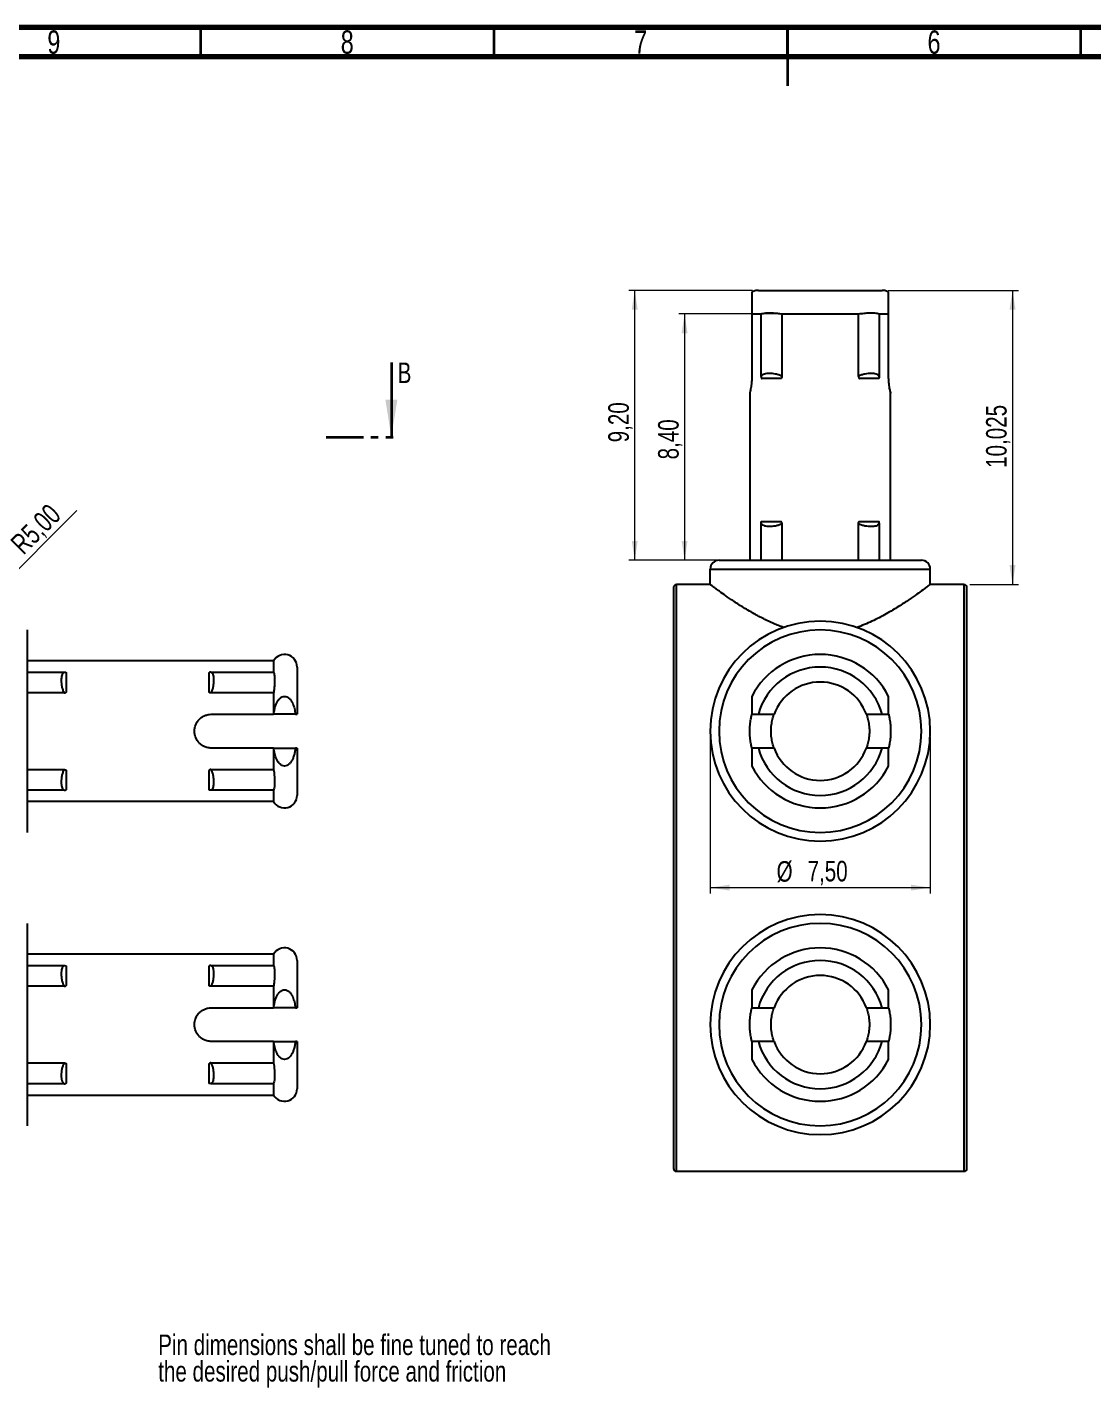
# Model space of a CAD drawing. Header units: millimetres. Extents: x 15 to 589, y 5 to 415.
# Drawn here: x 172.4 to 354, y 183.1 to 415 of the extents above; entities that cross this region are included whole.
import ezdxf

# ---------------------------------------------------------------- set-up
doc = ezdxf.new("R2010")
doc.units = ezdxf.units.MM
doc.linetypes.add('PHANTOM', pattern=[12.7, 6.35, -1.27, 1.27, -1.27, 1.27, -1.27])
doc.styles.add('SLDTEXTSTYLE0', font='TXT', dxfattribs={"width": 0.75})
doc.dimstyles.new('SLDDIMSTYLE0', dxfattribs={"dimtxt": 3.5, "dimasz": 3.302, "dimexe": 0, "dimexo": 0.0625, "dimgap": 0.875, "dimtad": 1, "dimlfac": 0.2, "dimrnd": 1e-09, "dimzin": 12, "dimdsep": 46, "dimtxsty": 'SLDTEXTSTYLE0', "dimsah": 1, "dimcen": 0.09, "dimadec": 0, "dimazin": 3, "dimtfac": 1, "dimtofl": 0, "dimtmove": 0, "dimatfit": 3, "dimfxl": 0, "dimfrac": 2, "dimtolj": 1, "dimtzin": 12, "dimarcsym": 0})
doc.dimstyles.new('SLDDIMSTYLE1', dxfattribs={"dimtxt": 3.5, "dimasz": 3.302, "dimexe": 0, "dimexo": 0.0625, "dimgap": 0.875, "dimtad": 1, "dimlfac": 0.2, "dimrnd": 1e-09, "dimzin": 12, "dimdsep": 46, "dimtxsty": 'SLDTEXTSTYLE0', "dimsah": 1, "dimcen": 0, "dimadec": 0, "dimazin": 3, "dimtfac": 1, "dimtofl": 0, "dimtmove": 0, "dimatfit": 3, "dimfxl": 0, "dimfrac": 2, "dimtolj": 1, "dimtzin": 12, "dimarcsym": 0})
doc.dimstyles.new('SLDDIMSTYLE4', dxfattribs={"dimtxt": 3.5, "dimasz": 3.302, "dimexe": 0, "dimexo": 0.0625, "dimgap": 0.875, "dimtad": 1, "dimdec": 3, "dimlfac": 0.2, "dimrnd": 1e-09, "dimzin": 12, "dimdsep": 46, "dimtxsty": 'SLDTEXTSTYLE0', "dimsah": 1, "dimcen": 0.09, "dimadec": 0, "dimazin": 3, "dimtfac": 1, "dimtdec": 3, "dimtofl": 0, "dimtmove": 0, "dimatfit": 3, "dimfxl": 0, "dimfrac": 2, "dimtolj": 1, "dimtzin": 12, "dimarcsym": 0})

# ---------------------------------------------------------------- blocks, each defined once
blk = doc.blocks.new('SW_NOTE_0')
at = {"color": 0, "linetype": 'Continuous', "lineweight": 0, "char_height": 3.5, "attachment_point": 1, "style": 'SLDTEXTSTYLE0'}
for s, insert in [('Pin dimensions shall be fine tuned to reach', (0, 4.51)), ('the desired push/pull force and friction', (0, -0.01))]:
    blk.add_mtext(s, dxfattribs=dict(at, insert=insert))
blk = doc.blocks.new('_D_2')
at = {"color": 7, "linetype": 'Continuous', "lineweight": 0}
for q in [(180.9, 332.63), (143.3, 295.03)]:
    blk.add_line((160.98, 312.71), q, dxfattribs=at)
at = {"color": 7, "linetype": 'Continuous', "lineweight": 18}
blk.add_solid([(160.98, 312.71), (163.67, 314.69), (162.95, 315.4)], dxfattribs=at)
at = {"color": 7, "linetype": 'Continuous', "lineweight": 18, "insert": (169.31, 327.42), "char_height": 3.5, "attachment_point": 1, "rotation": 45, "style": 'SLDTEXTSTYLE0'}
blk.add_mtext('R5,00', dxfattribs=at)
blk = doc.blocks.new('_D_8')
at = {"color": 7, "linetype": 'Continuous', "lineweight": 0}
for p, q in [((288.82, 294.03), (288.82, 267.37)), ((326.32, 294.03), (326.32, 267.37)), ((288.82, 268.37), (326.32, 268.37))]:
    blk.add_line(p, q, dxfattribs=at)
at = {"color": 7, "linetype": 'Continuous', "lineweight": 18}
for points in [[(288.82, 268.37), (292.12, 267.87), (292.12, 268.88)], [(326.32, 268.37), (323.02, 268.88), (323.02, 267.87)]]:
    blk.add_solid(points, dxfattribs=at)
at = {"color": 7, "linetype": 'Continuous', "lineweight": 18, "char_height": 3.5, "attachment_point": 1, "style": 'SLDTEXTSTYLE0'}
for s, insert in [('%%c', (300.13, 272.89)), ('7,50', (305.41, 272.94))]:
    blk.add_mtext(s, dxfattribs=dict(at, insert=insert))
blk = doc.blocks.new('_D_9')
at = {"color": 7, "linetype": 'Continuous', "lineweight": 0}
for p, q in [((300.04, 366.16), (283.45, 366.16)), ((284.45, 366.16), (284.45, 324.16)), ((296.5, 324.16), (283.45, 324.16))]:
    blk.add_line(p, q, dxfattribs=at)
at = {"color": 7, "linetype": 'Continuous', "lineweight": 18}
for points in [[(284.45, 366.16), (283.95, 362.86), (284.96, 362.86)], [(284.45, 324.16), (284.96, 327.46), (283.95, 327.46)]]:
    blk.add_solid(points, dxfattribs=at)
at = {"color": 7, "linetype": 'Continuous', "lineweight": 18, "insert": (279.94, 341.35), "char_height": 3.5, "attachment_point": 1, "rotation": 90, "style": 'SLDTEXTSTYLE0'}
blk.add_mtext('8,40', dxfattribs=at)
blk = doc.blocks.new('_D_10')
at = {"color": 7, "linetype": 'Continuous', "lineweight": 0}
for p, q in [((296.02, 370.16), (274.96, 370.16)), ((275.96, 324.16), (275.96, 370.16)), ((306.57, 324.16), (274.96, 324.16))]:
    blk.add_line(p, q, dxfattribs=at)
at = {"color": 7, "linetype": 'Continuous', "lineweight": 18}
for points in [[(275.96, 370.16), (275.45, 366.86), (276.47, 366.86)], [(275.96, 324.16), (276.47, 327.46), (275.45, 327.46)]]:
    blk.add_solid(points, dxfattribs=at)
at = {"color": 7, "linetype": 'Continuous', "lineweight": 18, "insert": (271.45, 344.26), "char_height": 3.5, "attachment_point": 1, "rotation": 90, "style": 'SLDTEXTSTYLE0'}
blk.add_mtext('9,20', dxfattribs=at)
blk = doc.blocks.new('_D_11')
at = {"color": 7, "linetype": 'Continuous', "lineweight": 0}
for p, q in [((319.12, 370.16), (341.34, 370.16)), ((340.34, 370.16), (340.34, 320.03)), ((333.07, 320.03), (341.34, 320.03))]:
    blk.add_line(p, q, dxfattribs=at)
at = {"color": 7, "linetype": 'Continuous', "lineweight": 18}
for points in [[(340.34, 370.16), (339.83, 366.86), (340.85, 366.86)], [(340.34, 320.03), (340.85, 323.33), (339.83, 323.33)]]:
    blk.add_solid(points, dxfattribs=at)
at = {"color": 7, "linetype": 'Continuous', "lineweight": 18, "insert": (335.83, 339.9), "char_height": 3.5, "attachment_point": 1, "rotation": 90, "style": 'SLDTEXTSTYLE0'}
blk.add_mtext('10,025', dxfattribs=at)

msp = doc.modelspace()

# ---------------------------------------------------------------- linework, layer by layer
at = {"color": 7, "linetype": 'Continuous', "lineweight": 70}
for p, q in [((15, 415), (589, 415)), ((20, 410), (584, 410))]:
    msp.add_line(p, q, dxfattribs=at)
at = {"color": 7, "linetype": 'Continuous', "lineweight": 35}
for p, q in [((202, 410), (202, 415)), ((252, 410), (252, 415)), ((302, 415), (302, 405)), ((302, 410), (302, 415)), ((352, 410), (352, 415)), ((234.481, 357.8573), (234.481, 345.1573))]:
    msp.add_line(p, q, dxfattribs=at)
at = {"color": 7, "linetype": 'Continuous', "lineweight": 25}
for p, q in [((297.0207, 370.1573), (318.1162, 370.1573)), ((295.9179, 366.1573), (297.5016, 366.1573)), ((295.9179, 366.1573), (295.9179, 355.5323)), ((297.5016, 355.4678), (297.5016, 366.1573)), ((301.0371, 366.1573), (314.0998, 366.1573)), ((301.0371, 366.1573), (301.0371, 355.4678)), ((314.0998, 355.4678), (314.0998, 366.1573)), ((317.6353, 366.1573), (319.219, 366.1573)), ((317.6353, 366.1573), (317.6353, 355.4678)), ((319.219, 355.5323), (319.219, 366.1573)), ((295.5685, 352.6573), (295.5685, 324.1573)), ((319.5685, 324.1573), (319.5685, 352.6573)), ((297.5016, 324.1573), (297.5016, 330.4718)), ((301.0371, 330.4718), (301.0371, 324.1573)), ((314.0998, 324.1573), (314.0998, 330.4718)), ((317.6353, 330.4718), (317.6353, 324.1573)), ((288.8185, 322.6573), (307.5685, 322.6573)), ((288.8185, 320.0323), (288.8185, 322.6573)), ((290.3185, 324.1573), (307.5685, 324.1573)), ((307.5685, 324.1573), (324.8185, 324.1573)), ((307.5685, 322.6573), (326.3185, 322.6573)), ((326.3185, 320.0323), (326.3185, 322.6573)), ((326.3185, 320.0323), (326.3185, 322.6573)), ((288.8185, 320.0323), (283.0685, 320.0323)), ((283.0685, 295.0323), (283.0685, 320.0323)), ((332.0685, 320.0323), (326.3185, 320.0323)), ((332.0685, 320.0323), (332.0685, 295.0323)), ((282.5685, 319.5323), (282.5685, 295.0323)), ((332.5685, 295.0323), (332.5685, 319.5323)), ((172.4234, 312.2823), (172.4234, 295.0323)), ((214.4234, 307.0323), (172.4234, 307.0323)), ((214.4234, 307.0323), (214.4234, 305.0992)), ((172.4234, 305.0992), (178.7379, 305.0992)), ((203.7339, 305.0992), (214.4234, 305.0992)), ((218.4234, 305.9649), (218.4234, 297.9073)), ((178.7379, 301.5636), (172.4234, 301.5636)), ((214.4234, 301.5636), (203.7339, 301.5636)), ((214.4234, 301.5636), (214.4234, 297.9073)), ((203.7984, 297.9073), (214.4234, 297.9073)), ((218.1385, 297.9073), (214.4234, 297.9073)), ((297.0207, 297.9073), (299.7024, 297.9073)), ((315.4345, 297.9073), (318.1162, 297.9073)), ((172.4234, 295.0323), (172.4234, 277.7823)), ((282.5685, 295.0323), (282.5685, 245.0323)), ((283.0685, 245.0323), (283.0685, 295.0323)), ((332.0685, 295.0323), (332.0685, 245.0323)), ((332.5685, 245.0323), (332.5685, 295.0323)), ((214.4234, 292.1573), (203.7984, 292.1573)), ((214.4234, 292.1573), (218.1385, 292.1573)), ((214.4234, 292.1573), (214.4234, 288.501)), ((218.4234, 292.1573), (218.4234, 284.0997)), ((299.7024, 292.1573), (297.0207, 292.1573)), ((318.1162, 292.1573), (315.4345, 292.1573)), ((172.4234, 288.501), (178.7379, 288.501)), ((203.7339, 288.501), (214.4234, 288.501)), ((178.7379, 284.9654), (172.4234, 284.9654)), ((214.4234, 283.0323), (172.4234, 283.0323)), ((214.4234, 284.9654), (203.7339, 284.9654)), ((214.4234, 284.9654), (214.4234, 283.0323)), ((172.4234, 262.2823), (172.4234, 227.7823)), ((214.4234, 257.0323), (172.4234, 257.0323)), ((172.4234, 255.0992), (178.7379, 255.0992)), ((203.7339, 255.0992), (214.4234, 255.0992)), ((214.4234, 257.0323), (214.4234, 255.0992)), ((218.4234, 255.9649), (218.4234, 247.9073)), ((178.7379, 251.5636), (172.4234, 251.5636)), ((214.4234, 251.5636), (203.7339, 251.5636)), ((214.4234, 251.5636), (214.4234, 247.9073)), ((203.7984, 247.9073), (214.4234, 247.9073)), ((218.1385, 247.9073), (214.4234, 247.9073)), ((297.0207, 247.9073), (299.7024, 247.9073)), ((315.4345, 247.9073), (318.1162, 247.9073)), ((282.5685, 245.0323), (282.5685, 220.5323)), ((332.5685, 220.5323), (332.5685, 245.0323)), ((214.4234, 242.1573), (203.7984, 242.1573)), ((214.4234, 242.1573), (218.1385, 242.1573)), ((214.4234, 242.1573), (214.4234, 238.501)), ((218.4234, 242.1573), (218.4234, 234.0997)), ((299.7024, 242.1573), (297.0207, 242.1573)), ((318.1162, 242.1573), (315.4345, 242.1573)), ((172.4234, 238.501), (178.7379, 238.501)), ((203.7339, 238.501), (214.4234, 238.501)), ((178.7379, 234.9655), (172.4234, 234.9655)), ((214.4234, 234.9655), (203.7339, 234.9655)), ((214.4234, 234.9655), (214.4234, 233.0323)), ((172.4234, 233.0323), (214.4234, 233.0323)), ((283.0685, 220.0323), (332.0685, 220.0323))]:
    msp.add_line(p, q, dxfattribs=at)
at = {"color": 7, "linetype": 'PHANTOM', "lineweight": 35}
msp.add_line((223.3685, 345.1573), (236.0685, 345.1573), dxfattribs=at)
at = {"color": 8, "linetype": 'Continuous', "lineweight": 25}
for p, q in [((283.0685, 220.0323), (283.0685, 245.0323)), ((332.0685, 245.0323), (332.0685, 220.0323))]:
    msp.add_line(p, q, dxfattribs=at)
at = {"color": 7, "linetype": 'Continuous', "lineweight": 25}
for centre, radius, start, end in [((290.3185, 322.6573), 1.5, 90, 180), ((324.8185, 322.6573), 1.5, 0, 90), ((283.0685, 319.5323), 0.5, 90, 180), ((332.0685, 319.5323), 0.5, 0, 90), ((307.5685, 295.0323), 18.75, 90, 180), ((307.5685, 295.0323), 18.75, 0, 90), ((307.5685, 295.0323), 17.25, 180, 90), ((307.5685, 295.0323), 17.25, 90, 180), ((216.281, 305.9649), 2.1424, 0, 150.116902), ((307.5685, 295.0323), 13.075, 26.996675, 153.002392), ((307.5685, 295.0323), 10.9326, 15.246694, 164.753306), ((307.5685, 295.0323), 8.375, 90, 159.922946), ((307.5685, 295.0323), 8.375, 20.077054, 90), ((307.5685, 295.0323), 18.75, 180, 0), ((307.5685, 295.0323), 10.9326, 195.246694, 344.753306), ((307.5685, 295.0323), 8.375, 200.077054, 339.922946), ((307.5685, 295.0323), 13.075, 206.988496, 333.00768), ((216.281, 284.0997), 2.1424, 209.883098, 0), ((307.5685, 245.0323), 18.75, 0, 180), ((307.5685, 245.0323), 17.25, 0, 270), ((216.281, 255.9649), 2.1424, 0, 150.116902), ((307.5685, 245.0323), 13.075, 26.996675, 153.002392), ((307.5685, 245.0323), 10.9326, 15.246694, 164.753306), ((307.5685, 245.0323), 8.375, 20.077054, 159.922946), ((307.5685, 245.0323), 18.75, 180, 270), ((307.5685, 245.0323), 17.25, 270, 0), ((307.5685, 245.0323), 18.75, 270, 0), ((307.5685, 245.0323), 10.9326, 195.246694, 344.753306), ((307.5685, 245.0323), 8.375, 200.077054, 270), ((307.5685, 245.0323), 8.375, 270, 339.922946), ((307.5685, 245.0323), 13.075, 206.988496, 333.00768), ((216.281, 234.0997), 2.1424, 209.883098, 0), ((283.0685, 220.5323), 0.5, 180, 270), ((332.0685, 220.5323), 0.5, 270, 0)]:
    msp.add_arc(centre, radius, start, end, dxfattribs=at)
for points, knots in [([(295.9179, 369.8725), (295.9182, 369.8377), (295.9187, 369.7707), (295.9193, 369.616), (295.917, 369.4168), (295.9178, 369.1755), (295.9175, 368.8709), (295.9173, 368.4896), (295.9183, 368.015), (295.9173, 367.5402), (295.9175, 367.159), (295.9178, 366.8543), (295.917, 366.5655), (295.9199, 366.3113), (295.9186, 366.2106), (295.9179, 366.1573)], [0, 0, 0, 0, 0.08928528, 0.17181074, 0.24807231, 0.31600171, 0.37447574, 0.44135417, 0.50005801, 0.5587308, 0.62564111, 0.68408606, 0.75204461, 0.86865337, 1, 1, 1, 1]), ([(297.0207, 370.1573), (296.9192, 370.1535), (296.7199, 370.146), (296.4319, 370.0858), (296.1628, 369.998), (295.9985, 369.9137), (295.9179, 369.8725)], [0, 0, 0, 0, 0.264320297, 0.519135685, 0.764376673, 1, 1, 1, 1]), ([(319.219, 369.8725), (319.1384, 369.9137), (318.9741, 369.998), (318.705, 370.0858), (318.417, 370.146), (318.2177, 370.1535), (318.1162, 370.1573)], [0, 0, 0, 0, 0.23562333, 0.48086432, 0.7356797, 1, 1, 1, 1]), ([(319.219, 366.1573), (319.2187, 366.1921), (319.2182, 366.259), (319.2176, 366.4137), (319.2199, 366.613), (319.2191, 366.8543), (319.2194, 367.1589), (319.2197, 367.5402), (319.2186, 368.0148), (319.2197, 368.4895), (319.2194, 368.8708), (319.2192, 369.1755), (319.2199, 369.4643), (319.217, 369.7185), (319.2183, 369.8192), (319.219, 369.8725)], [0, 0, 0, 0, 0.08928528, 0.17181074, 0.24807231, 0.31600171, 0.37447574, 0.44135417, 0.50005801, 0.5587308, 0.62564111, 0.68408606, 0.75204461, 0.86865337, 1, 1, 1, 1]), ([(297.5016, 366.1573), (297.5738, 366.1772), (297.7166, 366.2165), (297.9821, 366.2647), (298.2769, 366.3005), (298.6007, 366.3219), (299.0192, 366.3291), (299.5643, 366.308), (300.2599, 366.2484), (300.775, 366.188), (301.0371, 366.1573)], [0, 0, 0, 0, 0.10706793, 0.21195865, 0.31466033, 0.41519349, 0.51360927, 0.6700072, 0.83211922, 1, 1, 1, 1]), ([(314.0998, 366.1573), (314.2678, 366.1772), (314.6004, 366.2165), (315.0695, 366.2647), (315.5079, 366.3005), (315.9123, 366.3219), (316.3571, 366.3291), (316.8234, 366.308), (317.2883, 366.2484), (317.5183, 366.188), (317.6353, 366.1573)], [0, 0, 0, 0, 0.10706793, 0.21195865, 0.31466033, 0.41519349, 0.51360927, 0.6700072, 0.83211922, 1, 1, 1, 1]), ([(295.9179, 355.5323), (295.9168, 355.4062), (295.9145, 355.1551), (295.8958, 354.7843), (295.8627, 354.3686), (295.8107, 353.9231), (295.7419, 353.4872), (295.6737, 353.1263), (295.6163, 352.8617), (295.5763, 352.6887), (295.5711, 352.6678), (295.5685, 352.6573)], [0, 0, 0, 0, 0.08349273, 0.16633351, 0.25003856, 0.37473367, 0.50010976, 0.62521338, 0.75017767, 0.87521642, 1, 1, 1, 1]), ([(297.502, 355.4664), (297.5015, 355.4554), (297.4996, 355.4185), (297.5083, 355.346), (297.5281, 355.2522), (297.5609, 355.1727), (297.5902, 355.1603), (297.5972, 355.1573)], [0, 0, 0, 0, 0.08770217, 0.29237061, 0.57527018, 0.89827851, 1, 1, 1, 1]), ([(301.0359, 355.4662), (300.8907, 355.592), (300.7013, 355.6732), (300.3299, 355.8044), (300.1399, 355.8503), (299.5814, 355.9552), (299.2254, 355.9838), (298.5864, 355.9865), (298.3014, 355.956), (297.9411, 355.8496), (297.8322, 355.804), (297.6426, 355.6733), (297.5599, 355.5921), (297.502, 355.4662)], [0, 0, 0, 0, 0.125, 0.125, 0.25, 0.25, 0.5, 0.5, 0.75, 0.75, 0.875, 0.875, 1, 1, 1, 1]), ([(301.0365, 355.4659), (301.0346, 355.4272), (301.031, 355.3542), (300.9992, 355.2586), (300.9578, 355.1992), (300.922, 355.1652), (300.9009, 355.1596), (300.8921, 355.1573)], [0, 0, 0, 0, 0.30554035, 0.57694574, 0.79614249, 0.91553239, 1, 1, 1, 1]), ([(314.1005, 355.4671), (314.0991, 355.4561), (314.0946, 355.4193), (314.1108, 355.3465), (314.1406, 355.2524), (314.1902, 355.1727), (314.2343, 355.1603), (314.2448, 355.1573)], [0, 0, 0, 0, 0.08692531, 0.29200116, 0.57613186, 0.89862118, 1, 1, 1, 1]), ([(317.6349, 355.4661), (317.5769, 355.5919), (317.4942, 355.6732), (317.3044, 355.8041), (317.1955, 355.8498), (316.836, 355.9555), (316.5531, 355.984), (315.9134, 355.9823), (315.5516, 355.9602), (314.9938, 355.8541), (314.8059, 355.8056), (314.4367, 355.6719), (314.2458, 355.5925), (314.1004, 355.467)], [0, 0, 0, 0, 0.125, 0.125, 0.25, 0.25, 0.5, 0.5, 0.75, 0.75, 0.875, 0.875, 1, 1, 1, 1]), ([(317.6348, 355.4658), (317.6336, 355.4271), (317.6313, 355.3542), (317.6106, 355.2585), (317.5834, 355.1992), (317.5597, 355.1652), (317.5456, 355.1596), (317.5397, 355.1573)], [0, 0, 0, 0, 0.30568161, 0.57706304, 0.796224, 0.91557659, 1, 1, 1, 1]), ([(319.5177, 352.877), (319.5276, 352.8329), (319.5474, 352.7453), (319.5644, 352.6739), (319.5715, 352.645), (319.5594, 352.6939), (319.5084, 352.9142), (319.4177, 353.3431), (319.3262, 353.9231), (319.2682, 354.4234), (319.2269, 354.966), (319.2216, 355.3436), (319.219, 355.5323)], [0, 0, 0, 0, 0.06703974, 0.13341047, 0.20026985, 0.3001634, 0.40035108, 0.59965214, 0.7000199, 0.79993251, 0.9000394, 1, 1, 1, 1]), ([(297.5019, 330.4734), (297.56, 330.3476), (297.643, 330.2664), (297.8321, 330.1352), (297.9404, 330.0893), (298.2999, 329.9844), (298.5859, 329.9559), (299.2257, 329.9532), (299.5791, 329.9836), (300.1384, 330.0901), (300.3297, 330.1356), (300.7023, 330.2663), (300.8909, 330.3475), (301.0359, 330.4734)], [0, 0, 0, 0, 0.125, 0.125, 0.25, 0.25, 0.5, 0.5, 0.75, 0.75, 0.875, 0.875, 1, 1, 1, 1]), ([(297.502, 330.4738), (297.5032, 330.5124), (297.5055, 330.5854), (297.5262, 330.6811), (297.5535, 330.7404), (297.5772, 330.7744), (297.5913, 330.78), (297.5972, 330.7823)], [0, 0, 0, 0, 0.30554315, 0.57694267, 0.79614038, 0.91553251, 1, 1, 1, 1]), ([(301.0357, 330.4732), (301.0372, 330.4843), (301.042, 330.5211), (301.0259, 330.5937), (300.9962, 330.6874), (300.9468, 330.7669), (300.9027, 330.7793), (300.8921, 330.7823)], [0, 0, 0, 0, 0.08770307, 0.2923704, 0.57526812, 0.89827769, 1, 1, 1, 1]), ([(314.1006, 330.4738), (314.1025, 330.5125), (314.106, 330.5855), (314.1378, 330.6811), (314.1792, 330.7404), (314.215, 330.7744), (314.2361, 330.78), (314.2448, 330.7823)], [0, 0, 0, 0, 0.30570408, 0.57707552, 0.79623344, 0.91558289, 1, 1, 1, 1]), ([(314.1011, 330.4735), (314.2461, 330.3477), (314.4352, 330.2664), (314.8074, 330.1355), (314.9981, 330.0898), (315.5565, 329.9842), (315.9103, 329.9558), (316.5512, 329.9574), (316.8381, 329.9796), (317.1972, 330.0856), (317.305, 330.1341), (317.4937, 330.2677), (317.577, 330.3471), (317.6351, 330.4726)], [0, 0, 0, 0, 0.125, 0.125, 0.25, 0.25, 0.5, 0.5, 0.75, 0.75, 0.875, 0.875, 1, 1, 1, 1]), ([(317.6351, 330.4725), (317.6356, 330.4835), (317.6373, 330.5203), (317.6286, 330.5931), (317.6088, 330.6874), (317.5759, 330.767), (317.5466, 330.7794), (317.5397, 330.7823)], [0, 0, 0, 0, 0.08692862, 0.29204194, 0.57623034, 0.90034443, 1, 1, 1, 1]), ([(301.3185, 312.71), (301.0293, 312.8157), (300.4461, 313.029), (299.5955, 313.3841), (298.7544, 313.7644), (297.9252, 314.1697), (297.1071, 314.5962), (295.8312, 315.2982), (294.1986, 316.2775), (292.4988, 317.4001), (291.1499, 318.3308), (290.2619, 318.9671), (289.6735, 319.3975), (289.2909, 319.6796), (289.0197, 319.8812), (288.8499, 320.0086), (288.8289, 320.0244), (288.8185, 320.0323)], [0, 0, 0, 0, 0.04008372, 0.08083943, 0.12237449, 0.16479033, 0.2081822, 0.25263908, 0.37583512, 0.49923064, 0.60251205, 0.70198258, 0.76318386, 0.82326522, 0.88254172, 0.94134132, 1, 1, 1, 1]), ([(326.3185, 320.0323), (326.3147, 320.0295), (326.3073, 320.024), (326.2472, 319.979), (326.1513, 319.9074), (326.016, 319.8067), (325.8422, 319.6779), (325.6298, 319.521), (325.3788, 319.3364), (324.9067, 318.9903), (324.0753, 318.3922), (322.6747, 317.4243), (320.9386, 316.2776), (319.1835, 315.2252), (317.637, 314.3826), (316.3953, 313.7654), (315.1317, 313.1985), (314.2523, 312.8714), (313.8185, 312.71)], [0, 0, 0, 0, 0.03485626, 0.06974163, 0.10472764, 0.13988519, 0.17528416, 0.21099302, 0.24707846, 0.28360512, 0.38999206, 0.50079771, 0.62416241, 0.74739157, 0.81365437, 0.87762735, 0.93962678, 1, 1, 1, 1]), ([(178.7396, 305.0987), (178.6138, 305.0407), (178.5325, 304.9581), (178.4016, 304.7683), (178.3559, 304.6593), (178.2502, 304.2999), (178.2217, 304.0169), (178.2234, 303.3772), (178.2455, 303.0155), (178.3516, 302.4576), (178.4002, 302.2698), (178.5338, 301.9005), (178.6132, 301.7097), (178.7387, 301.5642)], [0, 0, 0, 0, 0.125, 0.125, 0.25, 0.25, 0.5, 0.5, 0.75, 0.75, 0.875, 0.875, 1, 1, 1, 1]), ([(178.7399, 305.0987), (178.7786, 305.0974), (178.8515, 305.0951), (178.9472, 305.0745), (179.0065, 305.0472), (179.0405, 305.0235), (179.0461, 305.0094), (179.0484, 305.0036)], [0, 0, 0, 0, 0.30568526, 0.57706103, 0.79622269, 0.91557705, 1, 1, 1, 1]), ([(203.7332, 305.099), (203.7222, 305.0995), (203.6854, 305.1012), (203.6126, 305.0925), (203.5183, 305.0727), (203.4387, 305.0398), (203.4263, 305.0105), (203.4234, 305.0036)], [0, 0, 0, 0, 0.08692894, 0.292042, 0.57622987, 0.90034429, 1, 1, 1, 1]), ([(203.7322, 301.5649), (203.858, 301.71), (203.9393, 301.899), (204.0702, 302.2712), (204.1159, 302.462), (204.2215, 303.0203), (204.2499, 303.3741), (204.2483, 304.015), (204.2261, 304.3019), (204.1201, 304.661), (204.0716, 304.7689), (203.938, 304.9575), (203.8586, 305.0409), (203.7331, 305.099)], [0, 0, 0, 0, 0.125, 0.125, 0.25, 0.25, 0.5, 0.5, 0.75, 0.75, 0.875, 0.875, 1, 1, 1, 1]), ([(214.4234, 305.0992), (214.4433, 305.027), (214.4826, 304.8842), (214.5307, 304.6187), (214.5666, 304.3239), (214.588, 304.0001), (214.5952, 303.5815), (214.5741, 303.0365), (214.5145, 302.3409), (214.4541, 301.8257), (214.4234, 301.5636)], [0, 0, 0, 0, 0.10706793, 0.21195866, 0.31466033, 0.41519349, 0.51360927, 0.6700072, 0.83211922, 1, 1, 1, 1]), ([(178.7386, 301.5643), (178.7496, 301.563), (178.7864, 301.5585), (178.8592, 301.5746), (178.9533, 301.6045), (179.033, 301.654), (179.0454, 301.6981), (179.0484, 301.7087)], [0, 0, 0, 0, 0.086925448, 0.292001101, 0.576131552, 0.898625316, 1, 1, 1, 1]), ([(203.7319, 301.5644), (203.6932, 301.5663), (203.6202, 301.5699), (203.5246, 301.6016), (203.4653, 301.6431), (203.4313, 301.6788), (203.4257, 301.6999), (203.4234, 301.7087)], [0, 0, 0, 0, 0.30569987, 0.57707673, 0.79623414, 0.91558217, 1, 1, 1, 1]), ([(214.4234, 297.9073), (214.4582, 298.1336), (214.5251, 298.5692), (214.6798, 299.1873), (214.8791, 299.7346), (215.1204, 300.1972), (215.4249, 300.5914), (215.8063, 300.8858), (216.2809, 301.005), (216.7556, 300.8858), (217.1369, 300.5915), (217.4416, 300.1973), (217.7304, 299.6425), (217.9846, 298.8684), (218.0852, 298.2401), (218.1385, 297.9073)], [0, 0, 0, 0, 0.08928528, 0.17181074, 0.24807231, 0.31600171, 0.37447574, 0.44135417, 0.50005801, 0.5587308, 0.62564111, 0.68408606, 0.75204461, 0.86865337, 1, 1, 1, 1]), ([(295.9179, 300.9668), (295.9179, 300.9669), (295.918, 300.9754), (295.9179, 300.9454), (295.9175, 300.8712), (295.917, 300.7395), (295.9178, 300.5275), (295.9177, 300.1969), (295.9171, 299.6427), (295.9199, 298.8684), (295.9186, 298.2401), (295.9179, 297.9073)], [0, 0, 0, 0, 0.000605764, 0.058514714, 0.118477716, 0.182610837, 0.252570263, 0.36925808, 0.504942156, 0.737757842, 1, 1, 1, 1]), ([(319.219, 297.9073), (319.2187, 298.1337), (319.2182, 298.5692), (319.2176, 299.1872), (319.2196, 299.6829), (319.2197, 300.0613), (319.2188, 300.3355), (319.2196, 300.6242), (319.2197, 300.8381), (319.219, 300.9515), (319.219, 300.9619), (319.219, 300.967)], [0, 0, 0, 0, 0.17842947, 0.34335154, 0.49575355, 0.58850359, 0.67254544, 0.7485513, 0.88220237, 0.94223708, 1, 1, 1, 1]), ([(203.7984, 292.1573), (203.6723, 292.162), (203.4211, 292.1714), (203.0504, 292.2479), (202.6347, 292.3892), (202.1892, 292.6266), (201.6093, 293.104), (201.074, 293.8997), (200.8481, 295.0323), (201.074, 296.165), (201.6092, 296.9604), (202.1892, 297.4384), (202.6894, 297.7031), (203.232, 297.8757), (203.6097, 297.8968), (203.7984, 297.9073)], [0, 0, 0, 0, 0.04185608, 0.08338532, 0.12534784, 0.18785925, 0.25071204, 0.37546321, 0.50005848, 0.62465374, 0.74940491, 0.81222945, 0.87476908, 0.93743033, 1, 1, 1, 1]), ([(218.1385, 297.9073), (218.1798, 297.9073), (218.2641, 297.9074), (218.3519, 297.9075), (218.412, 297.9074), (218.4196, 297.9073), (218.4234, 297.9073)], [0, 0, 0, 0, 0.23562333, 0.48086432, 0.7356797, 1, 1, 1, 1]), ([(295.9179, 292.1573), (295.9168, 292.162), (295.9145, 292.1714), (295.8958, 292.2479), (295.8627, 292.3892), (295.8107, 292.6266), (295.7192, 293.104), (295.606, 293.8997), (295.5497, 295.0323), (295.606, 296.165), (295.7192, 296.9604), (295.8107, 297.4384), (295.8687, 297.7031), (295.9101, 297.8757), (295.9153, 297.8968), (295.9179, 297.9073)], [0, 0, 0, 0, 0.04185608, 0.08338532, 0.12534784, 0.18785925, 0.25071204, 0.37546321, 0.50005848, 0.62465374, 0.74940491, 0.81222945, 0.87476908, 0.93743033, 1, 1, 1, 1]), ([(295.9179, 297.9073), (295.9985, 297.9073), (296.1628, 297.9074), (296.4319, 297.9075), (296.7199, 297.9074), (296.9192, 297.9073), (297.0207, 297.9073)], [0, 0, 0, 0, 0.23562333, 0.48086432, 0.7356797, 1, 1, 1, 1]), ([(299.7024, 292.1573), (299.7007, 292.1617), (299.6972, 292.1708), (299.6699, 292.2458), (299.6254, 292.3771), (299.5476, 292.6093), (299.4178, 293.0754), (299.2473, 293.8954), (299.1666, 295.0323), (299.2473, 296.1693), (299.4177, 296.9889), (299.5478, 297.4557), (299.6344, 297.715), (299.6902, 297.8761), (299.6984, 297.8971), (299.7024, 297.9073)], [0, 0, 0, 0, 0.03996965, 0.08170404, 0.12527819, 0.17684088, 0.25070003, 0.37554064, 0.50006197, 0.62458329, 0.7494239, 0.82326526, 0.87484579, 0.93943425, 1, 1, 1, 1]), ([(315.4345, 297.9073), (315.4362, 297.9029), (315.4398, 297.8938), (315.467, 297.8188), (315.5115, 297.6875), (315.5893, 297.4553), (315.7191, 296.9892), (315.8896, 296.1692), (315.9704, 295.0323), (315.8896, 293.8954), (315.7192, 293.0757), (315.5891, 292.6089), (315.5025, 292.3496), (315.4468, 292.1886), (315.4385, 292.1675), (315.4345, 292.1573)], [0, 0, 0, 0, 0.03996965, 0.08170404, 0.12527819, 0.17684088, 0.25070003, 0.37554064, 0.50006197, 0.62458329, 0.7494239, 0.82326526, 0.87484579, 0.93943425, 1, 1, 1, 1]), ([(318.1162, 297.9073), (318.2177, 297.9073), (318.417, 297.9074), (318.705, 297.9075), (318.9741, 297.9074), (319.1384, 297.9073), (319.219, 297.9073)], [0, 0, 0, 0, 0.2643203, 0.51913568, 0.76437667, 1, 1, 1, 1]), ([(319.219, 297.9073), (319.2201, 297.9026), (319.2225, 297.8932), (319.2411, 297.8167), (319.2742, 297.6754), (319.3263, 297.4381), (319.4177, 296.9607), (319.5309, 296.1649), (319.5872, 295.0323), (319.5309, 293.8997), (319.4177, 293.1043), (319.3262, 292.6262), (319.2682, 292.3615), (319.2269, 292.1889), (319.2216, 292.1679), (319.219, 292.1573)], [0, 0, 0, 0, 0.04185608, 0.08338532, 0.12534784, 0.18785925, 0.25071204, 0.37546321, 0.50005848, 0.62465374, 0.74940491, 0.81222945, 0.87476908, 0.93743033, 1, 1, 1, 1]), ([(218.1385, 292.1573), (218.1038, 291.931), (218.0368, 291.4954), (217.8821, 290.8773), (217.6829, 290.3301), (217.4415, 289.8674), (217.137, 289.4732), (216.7557, 289.1789), (216.281, 289.0596), (215.8063, 289.1788), (215.4251, 289.4731), (215.1203, 289.8673), (214.8315, 290.4221), (214.5773, 291.1962), (214.4767, 291.8245), (214.4234, 292.1573)], [0, 0, 0, 0, 0.08928528, 0.17181074, 0.24807231, 0.31600171, 0.37447574, 0.44135417, 0.50005801, 0.5587308, 0.62564111, 0.68408606, 0.75204461, 0.86865337, 1, 1, 1, 1]), ([(218.4234, 292.1573), (218.4196, 292.1573), (218.412, 292.1572), (218.3519, 292.1571), (218.2641, 292.1572), (218.1798, 292.1573), (218.1385, 292.1573)], [0, 0, 0, 0, 0.2643203, 0.51913568, 0.76437667, 1, 1, 1, 1]), ([(295.9179, 292.1573), (295.9182, 291.931), (295.9187, 291.4954), (295.9193, 290.8774), (295.9174, 290.3817), (295.9172, 290.0033), (295.9181, 289.7292), (295.9173, 289.4405), (295.9172, 289.2266), (295.9179, 289.1133), (295.9179, 289.1029), (295.9179, 289.0979)], [0, 0, 0, 0, 0.178517988, 0.343521869, 0.495999485, 0.58879554, 0.672879086, 0.74892265, 0.882640017, 0.942704515, 1, 1, 1, 1]), ([(297.0207, 292.1573), (296.9192, 292.1573), (296.7199, 292.1572), (296.4319, 292.1571), (296.1628, 292.1572), (295.9985, 292.1573), (295.9179, 292.1573)], [0, 0, 0, 0, 0.2643203, 0.51913568, 0.76437667, 1, 1, 1, 1]), ([(319.219, 292.1573), (319.1384, 292.1573), (318.9741, 292.1572), (318.705, 292.1571), (318.417, 292.1572), (318.2177, 292.1573), (318.1162, 292.1573)], [0, 0, 0, 0, 0.23562333, 0.48086432, 0.7356797, 1, 1, 1, 1]), ([(319.219, 289.098), (319.219, 289.0979), (319.2189, 289.089), (319.219, 289.1193), (319.2194, 289.1934), (319.22, 289.3252), (319.2191, 289.5371), (319.2192, 289.8677), (319.2199, 290.4219), (319.2171, 291.1962), (319.2183, 291.8245), (319.219, 292.1573)], [0, 0, 0, 0, 0.00101076, 0.05889625, 0.11883495, 0.18294208, 0.25287315, 0.36951369, 0.50514278, 0.73786411, 1, 1, 1, 1]), ([(178.7396, 288.4997), (178.6138, 288.3546), (178.5325, 288.1656), (178.4016, 287.7934), (178.3559, 287.6027), (178.2503, 287.0443), (178.2218, 286.6905), (178.2235, 286.0496), (178.2456, 285.7627), (178.3517, 285.4036), (178.4002, 285.2958), (178.5338, 285.1071), (178.6132, 285.0238), (178.7387, 284.9656)], [0, 0, 0, 0, 0.125, 0.125, 0.25, 0.25, 0.5, 0.5, 0.75, 0.75, 0.875, 0.875, 1, 1, 1, 1]), ([(178.7399, 288.5002), (178.7786, 288.4983), (178.8515, 288.4947), (178.9472, 288.463), (179.0065, 288.4215), (179.0405, 288.3858), (179.0461, 288.3647), (179.0484, 288.356)], [0, 0, 0, 0, 0.30570395, 0.57707533, 0.79623329, 0.91558283, 1, 1, 1, 1]), ([(203.7325, 288.4996), (203.7214, 288.501), (203.6846, 288.5059), (203.612, 288.4897), (203.5183, 288.46), (203.4388, 288.4106), (203.4264, 288.3665), (203.4234, 288.356)], [0, 0, 0, 0, 0.08770378, 0.29237006, 0.57526615, 0.89827527, 1, 1, 1, 1]), ([(203.7323, 284.9658), (203.8581, 285.0239), (203.9393, 285.1069), (204.0705, 285.2959), (204.1164, 285.4042), (204.2213, 285.7637), (204.2498, 286.0498), (204.2525, 286.6895), (204.2221, 287.0429), (204.1156, 287.6022), (204.07, 287.7936), (203.9394, 288.1662), (203.8582, 288.3548), (203.7323, 288.4998)], [0, 0, 0, 0, 0.125, 0.125, 0.25, 0.25, 0.5, 0.5, 0.75, 0.75, 0.875, 0.875, 1, 1, 1, 1]), ([(214.4234, 288.501), (214.4433, 288.333), (214.4826, 288.0004), (214.5307, 287.5312), (214.5666, 287.0929), (214.588, 286.6885), (214.5952, 286.2437), (214.5741, 285.7774), (214.5145, 285.3125), (214.4541, 285.0825), (214.4234, 284.9654)], [0, 0, 0, 0, 0.10706793, 0.21195865, 0.31466033, 0.41519349, 0.51360927, 0.6700072, 0.83211922, 1, 1, 1, 1]), ([(178.7386, 284.9657), (178.7495, 284.9652), (178.7864, 284.9635), (178.8592, 284.9721), (178.9535, 284.9919), (179.0331, 285.0249), (179.0455, 285.0541), (179.0484, 285.061)], [0, 0, 0, 0, 0.08692871, 0.29204191, 0.57623012, 0.90034436, 1, 1, 1, 1]), ([(203.7319, 284.9659), (203.6933, 284.9671), (203.6203, 284.9694), (203.5246, 284.9901), (203.4653, 285.0174), (203.4313, 285.0411), (203.4257, 285.0552), (203.4234, 285.061)], [0, 0, 0, 0, 0.30553875, 0.576943357, 0.796140699, 0.915531671, 1, 1, 1, 1]), ([(178.7396, 255.0987), (178.6138, 255.0408), (178.5325, 254.9582), (178.4016, 254.7683), (178.3559, 254.6592), (178.2503, 254.2996), (178.2218, 254.0165), (178.2235, 253.3768), (178.2457, 253.0151), (178.3517, 252.4575), (178.4002, 252.2697), (178.5338, 251.9005), (178.6132, 251.7097), (178.7387, 251.5642)], [0, 0, 0, 0, 0.125, 0.125, 0.25, 0.25, 0.5, 0.5, 0.75, 0.75, 0.875, 0.875, 1, 1, 1, 1]), ([(178.7399, 255.0987), (178.7786, 255.0974), (178.8515, 255.0951), (178.9472, 255.0745), (179.0065, 255.0472), (179.0405, 255.0235), (179.0461, 255.0094), (179.0484, 255.0036)], [0, 0, 0, 0, 0.30570349, 0.57707464, 0.79623277, 0.91558262, 1, 1, 1, 1]), ([(203.7325, 255.0987), (203.7214, 255.0993), (203.6846, 255.1012), (203.612, 255.0925), (203.5183, 255.0727), (203.4388, 255.0399), (203.4264, 255.0106), (203.4234, 255.0036)], [0, 0, 0, 0, 0.08770404, 0.29236999, 0.57526554, 0.89827546, 1, 1, 1, 1]), ([(203.7323, 251.5649), (203.8581, 251.7101), (203.9393, 251.8995), (204.0705, 252.2708), (204.1164, 252.4609), (204.2213, 253.0194), (204.2498, 253.3754), (204.2525, 254.0144), (204.2221, 254.2993), (204.1156, 254.6596), (204.07, 254.7686), (203.9394, 254.9582), (203.8582, 255.0408), (203.7323, 255.0988)], [0, 0, 0, 0, 0.125, 0.125, 0.25, 0.25, 0.5, 0.5, 0.75, 0.75, 0.875, 0.875, 1, 1, 1, 1]), ([(214.4234, 255.0992), (214.4433, 255.027), (214.4826, 254.8842), (214.5307, 254.6187), (214.5666, 254.3239), (214.588, 254.0001), (214.5952, 253.5815), (214.5741, 253.0365), (214.5145, 252.3409), (214.4541, 251.8257), (214.4234, 251.5636)], [0, 0, 0, 0, 0.10706793, 0.21195865, 0.31466033, 0.41519349, 0.51360927, 0.6700072, 0.83211922, 1, 1, 1, 1]), ([(178.7386, 251.5643), (178.7495, 251.563), (178.7864, 251.5585), (178.8592, 251.5746), (178.9535, 251.6045), (179.0331, 251.6542), (179.0455, 251.6983), (179.0484, 251.7087)], [0, 0, 0, 0, 0.08692902, 0.2920418, 0.57622935, 0.90034408, 1, 1, 1, 1]), ([(203.7319, 251.5643), (203.6933, 251.5662), (203.6203, 251.5697), (203.5246, 251.6015), (203.4653, 251.643), (203.4313, 251.6788), (203.4257, 251.6999), (203.4234, 251.7087)], [0, 0, 0, 0, 0.30553849, 0.57694297, 0.796140408, 0.915531553, 1, 1, 1, 1]), ([(214.4234, 247.9073), (214.4582, 248.1336), (214.5251, 248.5692), (214.6798, 249.1873), (214.8791, 249.7346), (215.1204, 250.1972), (215.4249, 250.5914), (215.8063, 250.8858), (216.2809, 251.005), (216.7556, 250.8858), (217.1369, 250.5915), (217.4416, 250.1973), (217.7304, 249.6425), (217.9846, 248.8684), (218.0852, 248.2401), (218.1385, 247.9073)], [0, 0, 0, 0, 0.089285275, 0.171810743, 0.248072314, 0.316001712, 0.374475745, 0.441354166, 0.500058007, 0.5587308, 0.625641107, 0.684086061, 0.752044606, 0.868653369, 1, 1, 1, 1]), ([(295.9179, 250.9668), (295.9179, 250.9669), (295.918, 250.9757), (295.9179, 250.9453), (295.9175, 250.8713), (295.917, 250.7394), (295.9178, 250.5275), (295.9177, 250.1969), (295.9171, 249.6427), (295.9199, 248.8684), (295.9186, 248.2401), (295.9179, 247.9073)], [0, 0, 0, 0, 0.00060604, 0.05851497, 0.11847796, 0.18261106, 0.25257047, 0.36925825, 0.50494229, 0.73775791, 1, 1, 1, 1]), ([(319.219, 247.9073), (319.2187, 248.1337), (319.2182, 248.5692), (319.2176, 249.1872), (319.2196, 249.6829), (319.2197, 250.0613), (319.2188, 250.3355), (319.2196, 250.6242), (319.2197, 250.8381), (319.219, 250.9515), (319.219, 250.9619), (319.219, 250.967)], [0, 0, 0, 0, 0.17842947, 0.34335154, 0.49575355, 0.58850359, 0.67254544, 0.7485513, 0.88220237, 0.94223708, 1, 1, 1, 1]), ([(203.7984, 242.1573), (203.6723, 242.162), (203.4211, 242.1714), (203.0504, 242.2479), (202.6347, 242.3892), (202.1892, 242.6266), (201.6093, 243.104), (201.074, 243.8997), (200.8481, 245.0323), (201.074, 246.165), (201.6092, 246.9604), (202.1892, 247.4384), (202.6894, 247.7031), (203.232, 247.8757), (203.6097, 247.8968), (203.7984, 247.9073)], [0, 0, 0, 0, 0.04185608, 0.08338532, 0.12534784, 0.18785925, 0.25071204, 0.37546321, 0.50005848, 0.62465374, 0.74940491, 0.81222945, 0.87476908, 0.93743033, 1, 1, 1, 1]), ([(218.1385, 247.9073), (218.1798, 247.9073), (218.2641, 247.9074), (218.3519, 247.9075), (218.412, 247.9074), (218.4196, 247.9073), (218.4234, 247.9073)], [0, 0, 0, 0, 0.23562333, 0.48086432, 0.7356797, 1, 1, 1, 1]), ([(295.9179, 242.1573), (295.9168, 242.162), (295.9145, 242.1714), (295.8958, 242.2479), (295.8627, 242.3892), (295.8107, 242.6266), (295.7192, 243.104), (295.606, 243.8997), (295.5497, 245.0323), (295.606, 246.165), (295.7192, 246.9604), (295.8107, 247.4384), (295.8687, 247.7031), (295.9101, 247.8757), (295.9153, 247.8968), (295.9179, 247.9073)], [0, 0, 0, 0, 0.04185608, 0.08338532, 0.12534784, 0.18785925, 0.25071204, 0.37546321, 0.50005848, 0.62465374, 0.74940491, 0.81222945, 0.87476908, 0.93743033, 1, 1, 1, 1]), ([(295.9179, 247.9073), (295.9985, 247.9073), (296.1628, 247.9074), (296.4319, 247.9075), (296.7199, 247.9074), (296.9192, 247.9073), (297.0207, 247.9073)], [0, 0, 0, 0, 0.23562333, 0.48086432, 0.7356797, 1, 1, 1, 1]), ([(299.7024, 242.1573), (299.7007, 242.1617), (299.6972, 242.1708), (299.6699, 242.2458), (299.6254, 242.3771), (299.5476, 242.6093), (299.4178, 243.0754), (299.2473, 243.8954), (299.1666, 245.0323), (299.2473, 246.1693), (299.4177, 246.9889), (299.5478, 247.4557), (299.6344, 247.715), (299.6902, 247.8761), (299.6984, 247.8971), (299.7024, 247.9073)], [0, 0, 0, 0, 0.039969652, 0.081704041, 0.12527819, 0.176840882, 0.250700025, 0.375540642, 0.500061965, 0.624583288, 0.749423905, 0.823265256, 0.874845791, 0.939434248, 1, 1, 1, 1]), ([(315.4345, 247.9073), (315.4362, 247.9029), (315.4398, 247.8938), (315.467, 247.8188), (315.5115, 247.6875), (315.5893, 247.4553), (315.7191, 246.9892), (315.8896, 246.1692), (315.9704, 245.0323), (315.8896, 243.8954), (315.7192, 243.0757), (315.5891, 242.6089), (315.5025, 242.3496), (315.4468, 242.1886), (315.4385, 242.1675), (315.4345, 242.1573)], [0, 0, 0, 0, 0.03996965, 0.08170404, 0.12527819, 0.17684088, 0.25070003, 0.37554064, 0.50006197, 0.62458329, 0.7494239, 0.82326526, 0.87484579, 0.93943425, 1, 1, 1, 1]), ([(318.1162, 247.9073), (318.2177, 247.9073), (318.417, 247.9074), (318.705, 247.9075), (318.9741, 247.9074), (319.1384, 247.9073), (319.219, 247.9073)], [0, 0, 0, 0, 0.2643203, 0.51913568, 0.76437667, 1, 1, 1, 1]), ([(319.219, 247.9073), (319.2201, 247.9026), (319.2225, 247.8932), (319.2411, 247.8167), (319.2742, 247.6754), (319.3263, 247.4381), (319.4177, 246.9607), (319.5309, 246.1649), (319.5872, 245.0323), (319.5309, 243.8997), (319.4177, 243.1043), (319.3262, 242.6262), (319.2682, 242.3615), (319.2269, 242.1889), (319.2216, 242.1679), (319.219, 242.1573)], [0, 0, 0, 0, 0.04185608, 0.08338532, 0.12534784, 0.18785925, 0.25071204, 0.37546321, 0.50005848, 0.62465374, 0.74940491, 0.81222945, 0.87476908, 0.93743033, 1, 1, 1, 1]), ([(218.1385, 242.1573), (218.1038, 241.931), (218.0368, 241.4954), (217.8821, 240.8773), (217.6829, 240.3301), (217.4415, 239.8674), (217.137, 239.4732), (216.7557, 239.1789), (216.281, 239.0596), (215.8063, 239.1788), (215.4251, 239.4731), (215.1203, 239.8673), (214.8315, 240.4221), (214.5773, 241.1962), (214.4767, 241.8245), (214.4234, 242.1573)], [0, 0, 0, 0, 0.08928528, 0.17181074, 0.24807231, 0.31600171, 0.37447574, 0.44135417, 0.50005801, 0.5587308, 0.62564111, 0.68408606, 0.75204461, 0.86865337, 1, 1, 1, 1]), ([(218.4234, 242.1573), (218.4196, 242.1573), (218.412, 242.1572), (218.3519, 242.1571), (218.2641, 242.1572), (218.1798, 242.1573), (218.1385, 242.1573)], [0, 0, 0, 0, 0.2643203, 0.51913568, 0.76437667, 1, 1, 1, 1]), ([(295.9179, 242.1573), (295.9182, 241.931), (295.9187, 241.4954), (295.9193, 240.8774), (295.9174, 240.3817), (295.9172, 240.0033), (295.9181, 239.7292), (295.9173, 239.4405), (295.9172, 239.2266), (295.9179, 239.1133), (295.9179, 239.1029), (295.9179, 239.0979)], [0, 0, 0, 0, 0.178517988, 0.343521869, 0.495999485, 0.58879554, 0.672879086, 0.74892265, 0.882640017, 0.942704515, 1, 1, 1, 1]), ([(297.0207, 242.1573), (296.9192, 242.1573), (296.7199, 242.1572), (296.4319, 242.1571), (296.1628, 242.1572), (295.9985, 242.1573), (295.9179, 242.1573)], [0, 0, 0, 0, 0.2643203, 0.51913568, 0.76437667, 1, 1, 1, 1]), ([(319.219, 242.1573), (319.1384, 242.1573), (318.9741, 242.1572), (318.705, 242.1571), (318.417, 242.1572), (318.2177, 242.1573), (318.1162, 242.1573)], [0, 0, 0, 0, 0.23562333, 0.48086432, 0.7356797, 1, 1, 1, 1]), ([(319.219, 239.098), (319.219, 239.0979), (319.2189, 239.089), (319.219, 239.1193), (319.2194, 239.1934), (319.22, 239.3252), (319.2191, 239.5371), (319.2192, 239.8677), (319.2199, 240.4219), (319.2171, 241.1962), (319.2183, 241.8245), (319.219, 242.1573)], [0, 0, 0, 0, 0.00101076, 0.05889625, 0.11883495, 0.18294208, 0.25287315, 0.36951369, 0.50514278, 0.73786411, 1, 1, 1, 1]), ([(178.7395, 238.4997), (178.6137, 238.3546), (178.5325, 238.1651), (178.4013, 237.7938), (178.3554, 237.6038), (178.2505, 237.0452), (178.222, 236.6892), (178.2193, 236.0502), (178.2497, 235.7653), (178.3562, 235.405), (178.4017, 235.2961), (178.5324, 235.1064), (178.6136, 235.0238), (178.7395, 234.9658)], [0, 0, 0, 0, 0.125, 0.125, 0.25, 0.25, 0.5, 0.5, 0.75, 0.75, 0.875, 0.875, 1, 1, 1, 1]), ([(178.7399, 238.5003), (178.7785, 238.4985), (178.8515, 238.4949), (178.9471, 238.4631), (179.0065, 238.4216), (179.0405, 238.3858), (179.0461, 238.3647), (179.0484, 238.356)], [0, 0, 0, 0, 0.30554211, 0.57694112, 0.79613922, 0.91553204, 1, 1, 1, 1]), ([(203.7325, 238.4996), (203.7214, 238.501), (203.6846, 238.5059), (203.612, 238.4897), (203.5183, 238.46), (203.4388, 238.4106), (203.4264, 238.3665), (203.4234, 238.356)], [0, 0, 0, 0, 0.08770419, 0.29236999, 0.57526531, 0.89827727, 1, 1, 1, 1]), ([(203.7323, 234.9658), (203.8581, 235.0239), (203.9393, 235.1069), (204.0705, 235.2959), (204.1164, 235.4042), (204.2213, 235.7637), (204.2498, 236.0497), (204.2525, 236.6895), (204.2221, 237.0429), (204.1156, 237.6022), (204.07, 237.7936), (203.9394, 238.1662), (203.8582, 238.3548), (203.7323, 238.4998)], [0, 0, 0, 0, 0.125, 0.125, 0.25, 0.25, 0.5, 0.5, 0.75, 0.75, 0.875, 0.875, 1, 1, 1, 1]), ([(214.4234, 238.501), (214.4433, 238.333), (214.4826, 238.0004), (214.5307, 237.5312), (214.5666, 237.0929), (214.588, 236.6885), (214.5952, 236.2437), (214.5741, 235.7774), (214.5145, 235.3125), (214.4541, 235.0825), (214.4234, 234.9654)], [0, 0, 0, 0, 0.10706793, 0.21195865, 0.31466033, 0.41519349, 0.51360927, 0.6700072, 0.83211922, 1, 1, 1, 1]), ([(178.7393, 234.9659), (178.7504, 234.9653), (178.7872, 234.9635), (178.8597, 234.9722), (178.9535, 234.9919), (179.033, 235.0247), (179.0454, 235.054), (179.0484, 235.061)], [0, 0, 0, 0, 0.0877041, 0.29237001, 0.57526545, 0.89827435, 1, 1, 1, 1]), ([(203.7319, 234.9659), (203.6933, 234.9671), (203.6203, 234.9694), (203.5246, 234.9901), (203.4653, 235.0174), (203.4313, 235.0411), (203.4257, 235.0552), (203.4234, 235.061)], [0, 0, 0, 0, 0.30553836, 0.57694277, 0.79614026, 0.91553149, 1, 1, 1, 1])]:
    msp.add_open_spline(points, degree=3, knots=knots, dxfattribs=at)
for points in [[(300.8921, 355.1573), (299.5932, 355.1573), (298.4669, 355.1573), (297.5972, 355.1573)], [(317.5397, 355.1573), (316.67, 355.1573), (315.5437, 355.1573), (314.2448, 355.1573)], [(297.5972, 330.7823), (298.4669, 330.7823), (299.5932, 330.7823), (300.8921, 330.7823)], [(314.2448, 330.7823), (315.5437, 330.7823), (316.67, 330.7823), (317.5397, 330.7823)], [(179.0484, 305.0036), (179.0484, 304.1339), (179.0484, 303.0076), (179.0484, 301.7087)], [(203.4234, 301.7087), (203.4234, 303.0076), (203.4234, 304.1339), (203.4234, 305.0036)], [(179.0484, 288.3559), (179.0484, 287.0571), (179.0484, 285.9307), (179.0484, 285.061)], [(203.4234, 285.061), (203.4234, 285.9307), (203.4234, 287.0571), (203.4234, 288.3559)], [(179.0484, 255.0036), (179.0484, 254.1339), (179.0484, 253.0076), (179.0484, 251.7087)], [(203.4234, 251.7087), (203.4234, 253.0076), (203.4234, 254.1339), (203.4234, 255.0036)], [(179.0484, 238.3559), (179.0484, 237.0571), (179.0484, 235.9307), (179.0484, 235.061)], [(203.4234, 235.061), (203.4234, 235.9307), (203.4234, 237.0571), (203.4234, 238.3559)]]:
    msp.add_open_spline(points, degree=3, dxfattribs=at)
at = {"color": 7, "linetype": 'Continuous', "lineweight": 35}
msp.add_solid([(234.481, 345.1573), (235.497, 351.5073), (233.465, 351.5073)], dxfattribs=at)

# ---------------------------------------------------------------- block references
at = {"color": 7, "linetype": 'Continuous', "lineweight": 0}
msp.add_blockref('SW_NOTE_0', (194.7469, 187.7109), dxfattribs=at)

# ---------------------------------------------------------------- texts
at = {"color": 7, "linetype": 'Continuous', "lineweight": 0, "char_height": 3.9687, "attachment_point": 2, "style": 'SLDTEXTSTYLE0'}
for s, insert in [('9', (176.96, 414.4521)), ('8', (226.96, 414.4521)), ('7', (276.96, 414.4521)), ('6', (326.96, 414.4521))]:
    msp.add_mtext(s, dxfattribs=dict(at, insert=insert))
at = {"color": 7, "linetype": 'Continuous', "insert": (235.5527, 357.8573), "char_height": 3.5, "attachment_point": 1, "style": 'SLDTEXTSTYLE0'}
msp.add_mtext('B', dxfattribs=at)

# ---------------------------------------------------------------- dimensions: what is measured, and where the dimension line sits
at = {"color": 7, "linetype": 'Continuous', "lineweight": 18}
for base, p1, p2, dimstyle, picture, middle in [((275.9621, 370.1573), (307.5685, 324.1573), (297.0207, 370.1573), 'SLDDIMSTYLE0', '_D_10', (275.9621, 348.7868)), ((340.3392, 320.0323), (318.1162, 370.1573), (332.0685, 320.0323), 'SLDDIMSTYLE4', '_D_11', (340.3392, 347.0131)), ((284.454, 324.1573), (301.0371, 366.1573), (297.5016, 324.1573), 'SLDDIMSTYLE0', '_D_9', (284.454, 345.8752))]:
    dim = msp.add_linear_dim(base=base, p1=p1, p2=p2, angle=90, dimstyle=dimstyle, dxfattribs=at)
    dim.commit()
    dim.dimension.update_dxf_attribs({"geometry": picture, "text_midpoint": middle, "dimtype": 160})
dim = msp.add_radius_dim(center=(143.2984, 295.0323), mpoint=(160.9761, 312.71), dimstyle='SLDDIMSTYLE1', dxfattribs=at)
dim.commit()
dim.dimension.update_dxf_attribs({"geometry": '_D_2', "text_midpoint": (176.7563, 328.4902), "dimtype": 164})
dim = msp.add_linear_dim(base=(326.3185, 268.375), p1=(288.8185, 295.0323), p2=(326.3185, 295.0323), text='%%c<>', dimstyle='SLDDIMSTYLE0', dxfattribs=at)
dim.commit()
dim.dimension.update_dxf_attribs({"geometry": '_D_8', "text_midpoint": (307.2938, 268.375), "dimtype": 160})

doc.saveas('drawing.dxf')
